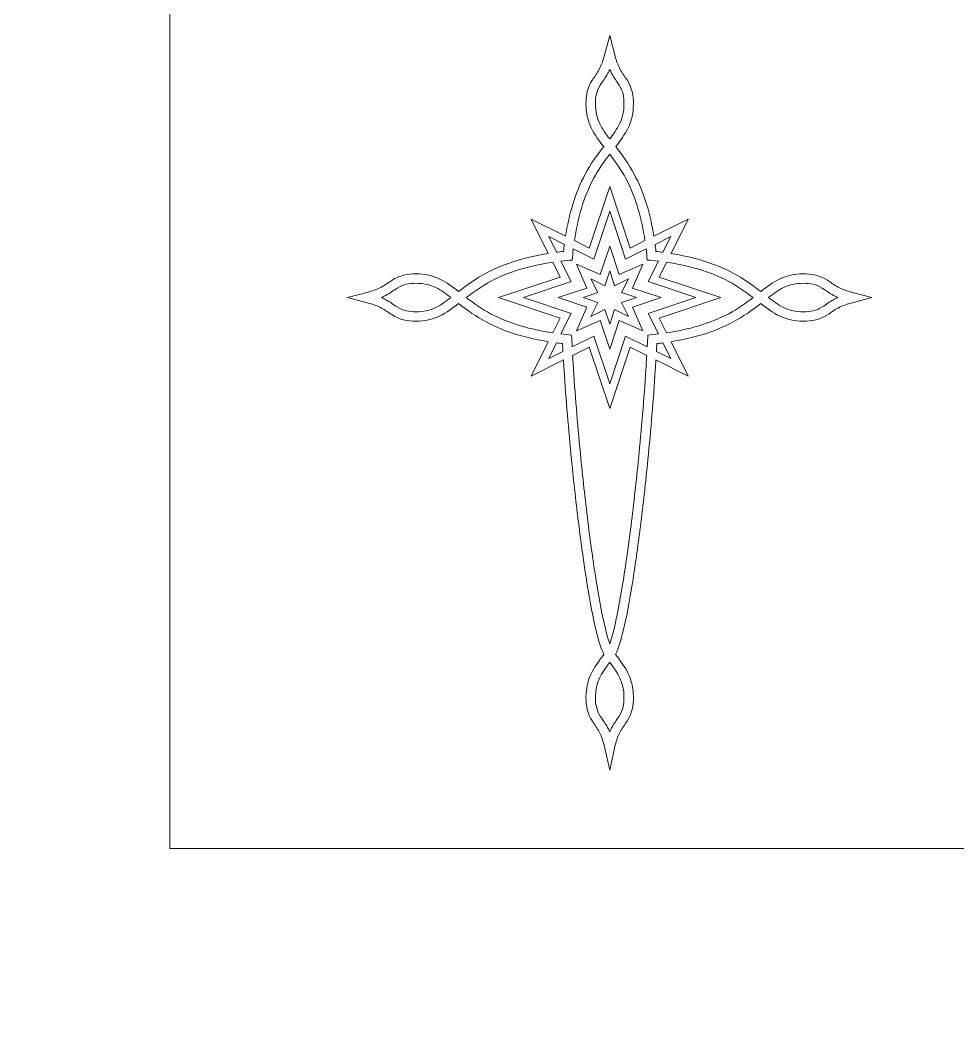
# Model space of a CAD drawing. Header units: millimetres. Extents: x -712 to 738, y -887 to 928.
# Drawn here: x -340.1 to -41.7, y 95.8 to 415.9 of the extents above; entities that cross this region are included whole.
import ezdxf

# ---------------------------------------------------------------- set-up
doc = ezdxf.new("R2010")
doc.units = ezdxf.units.MM
doc.header["$MEASUREMENT"] = 0
doc.layers.add('layer 1', color=7, linetype='Continuous')

msp = doc.modelspace()

# ---------------------------------------------------------------- linework, layer by layer
at = {"layer": 'layer 1', "lineweight": 9}
for points, knots in [([(-681.7377, -887.4186), (-681.7377, -887.4186), (706.7376, -887.4186), (706.7376, -887.4186), (706.7376, -887.4186), (723.657, -887.4186), (737.5, -873.5754), (737.5, -856.6561), (737.5, -856.6561), (737.5, -856.6561), (737.5, 556.8187), (737.5, 556.8187), (737.5, 556.8187), (737.5, 573.7381), (723.657, 587.5812), (706.7376, 587.5812), (706.7376, 587.5812), (706.7376, 587.5812), (-681.7377, 587.5812), (-681.7377, 587.5812), (-681.7377, 587.5812), (-698.657, 587.5812), (-712.5, 573.7381), (-712.5, 556.8187), (-712.5, 556.8187), (-712.5, 556.8187), (-712.5, -856.6561), (-712.5, -856.6561), (-712.5, -856.6561), (-712.5, -873.5754), (-698.657, -887.4186), (-681.7377, -887.4186)], [0, 0, 0, 0, 0.11111111, 0.11111111, 0.11111111, 0.11111111, 0.22222222, 0.22222222, 0.22222222, 0.22222222, 0.33333333, 0.33333333, 0.33333333, 0.33333333, 0.44444444, 0.44444444, 0.44444444, 0.44444444, 0.55555556, 0.55555556, 0.55555556, 0.55555556, 0.66666667, 0.66666667, 0.66666667, 0.66666667, 0.77777778, 0.77777778, 0.77777778, 0.77777778, 1, 1, 1, 1]), ([(-292.5, 152.2598), (-292.5, 152.2598), (-12.5, 152.2598), (-12.5, 152.2598), (-12.5, 152.2598), (-12.5, 152.2598), (-12.5, 432.2598), (-12.5, 432.2598), (-12.5, 432.2598), (-12.5, 432.2598), (-292.5, 432.2598), (-292.5, 432.2598), (-292.5, 432.2598), (-292.5, 432.2598), (-292.5, 152.2598), (-292.5, 152.2598)], [0, 0, 0, 0, 0.2, 0.2, 0.2, 0.2, 0.4, 0.4, 0.4, 0.4, 0.6, 0.6, 0.6, 0.6, 1, 1, 1, 1]), ([(-172.0287, 341.6585), (-172.0287, 341.6585), (-177.5086, 352.614), (-177.5086, 352.614), (-177.5086, 352.614), (-177.5086, 352.614), (-166.5462, 347.1348), (-166.5462, 347.1348), (-166.5462, 347.1348), (-165.4374, 354.0863), (-163.5094, 360.8776), (-160.2738, 366.9108), (-160.2738, 366.9108), (-158.5712, 370.0856), (-156.5955, 372.8569), (-154.4047, 375.6719), (-154.4047, 375.6719), (-155.8757, 377.5512), (-157.3209, 379.4871), (-158.355, 381.6276), (-158.355, 381.6276), (-159.5126, 384.0237), (-160.0398, 386.4555), (-160.0398, 389.1154), (-160.0398, 389.1154), (-160.0398, 392.0581), (-159.6009, 394.3606), (-158.0117, 396.8551), (-158.0117, 396.8551), (-157.283, 397.9989), (-156.4754, 399.0397), (-155.8275, 400.2427), (-155.8275, 400.2427), (-155.1763, 401.4517), (-154.7106, 402.7282), (-154.3608, 404.0434), (-154.3608, 404.0434), (-154.3608, 404.0434), (-154.3637, 404.0434), (-154.3637, 404.0434), (-154.3637, 404.0434), (-154.3637, 404.0434), (-152.4999, 410.9961), (-152.4999, 410.9961), (-152.4999, 410.9961), (-152.4999, 410.9961), (-150.6361, 404.0434), (-150.6361, 404.0434), (-150.6361, 404.0434), (-150.6361, 404.0434), (-150.633, 404.0434), (-150.633, 404.0434), (-150.633, 404.0434), (-150.2832, 402.7282), (-149.8175, 401.4517), (-149.1663, 400.2427), (-149.1663, 400.2427), (-148.5184, 399.0397), (-147.7108, 397.9989), (-146.9821, 396.8551), (-146.9821, 396.8551), (-145.3929, 394.3606), (-144.954, 392.0581), (-144.954, 389.1154), (-144.954, 389.1154), (-144.954, 386.4555), (-145.4812, 384.0237), (-146.6388, 381.6276), (-146.6388, 381.6276), (-147.6729, 379.4871), (-149.1181, 377.5512), (-150.5891, 375.6719), (-150.5891, 375.6719), (-148.3983, 372.8569), (-146.4226, 370.0856), (-144.72, 366.9108), (-144.72, 366.9108), (-141.4849, 360.8784), (-139.5569, 354.0882), (-138.448, 347.1377), (-138.448, 347.1377), (-138.448, 347.1377), (-127.4912, 352.614), (-127.4912, 352.614), (-127.4912, 352.614), (-127.4912, 352.614), (-132.9709, 341.6584), (-132.9709, 341.6584), (-132.9709, 341.6584), (-126.0175, 340.5499), (-119.2244, 338.6228), (-113.1895, 335.3886), (-113.1895, 335.3886), (-110.0136, 333.6866), (-107.2412, 331.7117), (-104.4253, 329.5216), (-104.4253, 329.5216), (-102.5453, 330.9921), (-100.6086, 332.4367), (-98.4674, 333.4705), (-98.4674, 333.4705), (-96.0705, 334.6277), (-93.6377, 335.1547), (-90.9769, 335.1547), (-90.9769, 335.1547), (-88.0332, 335.1547), (-85.7298, 334.7159), (-83.2344, 333.1273), (-83.2344, 333.1273), (-82.0902, 332.3988), (-81.0491, 331.5916), (-79.8457, 330.9439), (-79.8457, 330.9439), (-78.6362, 330.293), (-77.3592, 329.8274), (-76.0435, 329.4778), (-76.0435, 329.4778), (-76.0435, 329.4778), (-76.0435, 329.4777), (-76.0435, 329.4777), (-76.0435, 329.4777), (-76.0435, 329.4777), (-69.0883, 327.6145), (-69.0883, 327.6145), (-69.0883, 327.6145), (-69.0883, 327.6145), (-76.0435, 325.7513), (-76.0435, 325.7513), (-76.0435, 325.7513), (-76.0435, 325.7513), (-76.0435, 325.7512), (-76.0435, 325.7512), (-76.0435, 325.7512), (-77.3592, 325.4016), (-78.6362, 324.936), (-79.8457, 324.2851), (-79.8457, 324.2851), (-81.0491, 323.6375), (-82.0902, 322.8302), (-83.2344, 322.1017), (-83.2344, 322.1017), (-85.7298, 320.5131), (-88.0332, 320.0743), (-90.9769, 320.0743), (-90.9769, 320.0743), (-93.6377, 320.0743), (-96.0705, 320.6013), (-98.4674, 321.7585), (-98.4674, 321.7585), (-100.6086, 322.7923), (-102.5453, 324.2369), (-104.4253, 325.7074), (-104.4253, 325.7074), (-107.2412, 323.5174), (-110.0136, 321.5424), (-113.1895, 319.8404), (-113.1895, 319.8404), (-119.2244, 316.6062), (-126.0175, 314.6791), (-132.971, 313.5706), (-132.971, 313.5706), (-132.971, 313.5706), (-127.4912, 302.615), (-127.4912, 302.615), (-127.4912, 302.615), (-127.4912, 302.615), (-137.7863, 307.7607), (-137.7863, 307.7607), (-137.7863, 307.7607), (-137.8503, 306.6943), (-137.917, 305.6293), (-137.9851, 304.5662), (-137.9851, 304.5662), (-138.5946, 295.0573), (-139.3993, 285.5524), (-140.3412, 276.071), (-140.3412, 276.071), (-141.0496, 268.9408), (-141.8393, 261.8165), (-142.7329, 254.707), (-142.7329, 254.707), (-143.5328, 248.3432), (-144.4116, 241.9801), (-145.4497, 235.6505), (-145.4497, 235.6505), (-146.2437, 230.8086), (-147.1179, 225.891), (-148.3004, 221.1278), (-148.3004, 221.1278), (-148.7655, 219.2548), (-149.5727, 216.0886), (-150.6653, 214.0495), (-150.6653, 214.0495), (-147.3715, 209.8269), (-144.954, 206.2916), (-144.954, 200.5126), (-144.954, 200.5126), (-144.954, 197.57), (-145.3929, 195.2674), (-146.9821, 192.7729), (-146.9821, 192.7729), (-147.7108, 191.6292), (-148.5184, 190.5884), (-149.1663, 189.3854), (-149.1663, 189.3854), (-150.0476, 187.7492), (-150.5893, 185.9892), (-150.9633, 184.1772), (-150.9633, 184.1772), (-150.9633, 184.1772), (-152.4999, 177.2244), (-152.4999, 177.2244), (-152.4999, 177.2244), (-152.4999, 177.2244), (-154.0305, 184.1772), (-154.0305, 184.1772), (-154.0305, 184.1772), (-154.4045, 185.9892), (-154.9462, 187.7492), (-155.8275, 189.3854), (-155.8275, 189.3854), (-156.4754, 190.5884), (-157.283, 191.6292), (-158.0117, 192.7729), (-158.0117, 192.7729), (-159.6009, 195.2674), (-160.0398, 197.57), (-160.0398, 200.5126), (-160.0398, 200.5126), (-160.0398, 206.2919), (-157.6221, 209.8272), (-154.3283, 214.0499), (-154.3283, 214.0499), (-155.4205, 216.0891), (-156.2274, 219.2538), (-156.6922, 221.1263), (-156.6922, 221.1263), (-157.8749, 225.8897), (-158.7491, 230.8074), (-159.5432, 235.6495), (-159.5432, 235.6495), (-160.5815, 241.9792), (-161.4603, 248.3425), (-162.2603, 254.7065), (-162.2603, 254.7065), (-163.154, 261.8162), (-163.9439, 268.9408), (-164.6523, 276.0712), (-164.6523, 276.0712), (-165.5943, 285.5524), (-166.3991, 295.0572), (-167.0087, 304.5659), (-167.0087, 304.5659), (-167.0769, 305.6301), (-167.1436, 306.6962), (-167.2078, 307.7636), (-167.2078, 307.7636), (-167.2078, 307.7636), (-177.5086, 302.615), (-177.5086, 302.615), (-177.5086, 302.615), (-177.5086, 302.615), (-172.0287, 313.5706), (-172.0287, 313.5706), (-172.0287, 313.5706), (-178.9822, 314.6792), (-185.7754, 316.6062), (-191.8103, 319.8404), (-191.8103, 319.8404), (-194.9862, 321.5424), (-197.7586, 323.5174), (-200.5745, 325.7074), (-200.5745, 325.7074), (-202.4545, 324.2369), (-204.3912, 322.7923), (-206.5324, 321.7585), (-206.5324, 321.7585), (-208.9293, 320.6013), (-211.3621, 320.0743), (-214.0229, 320.0743), (-214.0229, 320.0743), (-216.9666, 320.0743), (-219.27, 320.5131), (-221.7654, 322.1017), (-221.7654, 322.1017), (-222.9096, 322.8302), (-223.9507, 323.6375), (-225.1541, 324.2851), (-225.1541, 324.2851), (-226.3636, 324.936), (-227.6406, 325.4016), (-228.9563, 325.7512), (-228.9563, 325.7512), (-228.9563, 325.7512), (-228.9563, 325.7513), (-228.9563, 325.7513), (-228.9563, 325.7513), (-228.9563, 325.7513), (-235.9115, 327.6145), (-235.9115, 327.6145), (-235.9115, 327.6145), (-235.9115, 327.6145), (-228.9563, 329.4777), (-228.9563, 329.4777), (-228.9563, 329.4777), (-228.9563, 329.4777), (-228.9563, 329.4778), (-228.9563, 329.4778), (-228.9563, 329.4778), (-227.6406, 329.8274), (-226.3636, 330.293), (-225.1541, 330.9439), (-225.1541, 330.9439), (-223.9507, 331.5916), (-222.9096, 332.3988), (-221.7654, 333.1273), (-221.7654, 333.1273), (-219.27, 334.7159), (-216.9666, 335.1547), (-214.0229, 335.1547), (-214.0229, 335.1547), (-211.3621, 335.1547), (-208.9293, 334.6277), (-206.5324, 333.4705), (-206.5324, 333.4705), (-204.3912, 332.4367), (-202.4545, 330.9921), (-200.5745, 329.5216), (-200.5745, 329.5216), (-197.7586, 331.7117), (-194.9862, 333.6866), (-191.8103, 335.3886), (-191.8103, 335.3886), (-185.7753, 338.6228), (-178.9821, 340.55), (-172.0287, 341.6585)], [0, 0, 0, 0, 0.01176471, 0.01176471, 0.01176471, 0.01176471, 0.02352941, 0.02352941, 0.02352941, 0.02352941, 0.03529412, 0.03529412, 0.03529412, 0.03529412, 0.04705882, 0.04705882, 0.04705882, 0.04705882, 0.05882353, 0.05882353, 0.05882353, 0.05882353, 0.07058824, 0.07058824, 0.07058824, 0.07058824, 0.08235294, 0.08235294, 0.08235294, 0.08235294, 0.09411765, 0.09411765, 0.09411765, 0.09411765, 0.10588235, 0.10588235, 0.10588235, 0.10588235, 0.11764706, 0.11764706, 0.11764706, 0.11764706, 0.12941176, 0.12941176, 0.12941176, 0.12941176, 0.14117647, 0.14117647, 0.14117647, 0.14117647, 0.15294118, 0.15294118, 0.15294118, 0.15294118, 0.16470588, 0.16470588, 0.16470588, 0.16470588, 0.17647059, 0.17647059, 0.17647059, 0.17647059, 0.18823529, 0.18823529, 0.18823529, 0.18823529, 0.2, 0.2, 0.2, 0.2, 0.21176471, 0.21176471, 0.21176471, 0.21176471, 0.22352941, 0.22352941, 0.22352941, 0.22352941, 0.23529412, 0.23529412, 0.23529412, 0.23529412, 0.24705882, 0.24705882, 0.24705882, 0.24705882, 0.25882353, 0.25882353, 0.25882353, 0.25882353, 0.27058824, 0.27058824, 0.27058824, 0.27058824, 0.28235294, 0.28235294, 0.28235294, 0.28235294, 0.29411765, 0.29411765, 0.29411765, 0.29411765, 0.30588235, 0.30588235, 0.30588235, 0.30588235, 0.31764706, 0.31764706, 0.31764706, 0.31764706, 0.32941176, 0.32941176, 0.32941176, 0.32941176, 0.34117647, 0.34117647, 0.34117647, 0.34117647, 0.35294118, 0.35294118, 0.35294118, 0.35294118, 0.36470588, 0.36470588, 0.36470588, 0.36470588, 0.37647059, 0.37647059, 0.37647059, 0.37647059, 0.38823529, 0.38823529, 0.38823529, 0.38823529, 0.4, 0.4, 0.4, 0.4, 0.41176471, 0.41176471, 0.41176471, 0.41176471, 0.42352941, 0.42352941, 0.42352941, 0.42352941, 0.43529412, 0.43529412, 0.43529412, 0.43529412, 0.44705882, 0.44705882, 0.44705882, 0.44705882, 0.45882353, 0.45882353, 0.45882353, 0.45882353, 0.47058824, 0.47058824, 0.47058824, 0.47058824, 0.48235294, 0.48235294, 0.48235294, 0.48235294, 0.49411765, 0.49411765, 0.49411765, 0.49411765, 0.50588235, 0.50588235, 0.50588235, 0.50588235, 0.51764706, 0.51764706, 0.51764706, 0.51764706, 0.52941176, 0.52941176, 0.52941176, 0.52941176, 0.54117647, 0.54117647, 0.54117647, 0.54117647, 0.55294118, 0.55294118, 0.55294118, 0.55294118, 0.56470588, 0.56470588, 0.56470588, 0.56470588, 0.57647059, 0.57647059, 0.57647059, 0.57647059, 0.58823529, 0.58823529, 0.58823529, 0.58823529, 0.6, 0.6, 0.6, 0.6, 0.61176471, 0.61176471, 0.61176471, 0.61176471, 0.62352941, 0.62352941, 0.62352941, 0.62352941, 0.63529412, 0.63529412, 0.63529412, 0.63529412, 0.64705882, 0.64705882, 0.64705882, 0.64705882, 0.65882353, 0.65882353, 0.65882353, 0.65882353, 0.67058824, 0.67058824, 0.67058824, 0.67058824, 0.68235294, 0.68235294, 0.68235294, 0.68235294, 0.69411765, 0.69411765, 0.69411765, 0.69411765, 0.70588235, 0.70588235, 0.70588235, 0.70588235, 0.71764706, 0.71764706, 0.71764706, 0.71764706, 0.72941176, 0.72941176, 0.72941176, 0.72941176, 0.74117647, 0.74117647, 0.74117647, 0.74117647, 0.75294118, 0.75294118, 0.75294118, 0.75294118, 0.76470588, 0.76470588, 0.76470588, 0.76470588, 0.77647059, 0.77647059, 0.77647059, 0.77647059, 0.78823529, 0.78823529, 0.78823529, 0.78823529, 0.8, 0.8, 0.8, 0.8, 0.81176471, 0.81176471, 0.81176471, 0.81176471, 0.82352941, 0.82352941, 0.82352941, 0.82352941, 0.83529412, 0.83529412, 0.83529412, 0.83529412, 0.84705882, 0.84705882, 0.84705882, 0.84705882, 0.85882353, 0.85882353, 0.85882353, 0.85882353, 0.87058824, 0.87058824, 0.87058824, 0.87058824, 0.88235294, 0.88235294, 0.88235294, 0.88235294, 0.89411765, 0.89411765, 0.89411765, 0.89411765, 0.90588235, 0.90588235, 0.90588235, 0.90588235, 0.91764706, 0.91764706, 0.91764706, 0.91764706, 0.92941176, 0.92941176, 0.92941176, 0.92941176, 0.94117647, 0.94117647, 0.94117647, 0.94117647, 0.95294118, 0.95294118, 0.95294118, 0.95294118, 0.96470588, 0.96470588, 0.96470588, 0.96470588, 0.97647059, 0.97647059, 0.97647059, 0.97647059, 1, 1, 1, 1]), ([(-152.4969, 400.2457), (-152.7048, 399.7634), (-152.9332, 399.2881), (-153.1851, 398.8205), (-153.1851, 398.8205), (-153.8758, 397.5382), (-154.7075, 396.4568), (-155.4804, 395.2435), (-155.4804, 395.2435), (-156.7532, 393.2458), (-157.0388, 391.475), (-157.0388, 389.1154), (-157.0388, 389.1154), (-157.0388, 386.9073), (-156.6136, 384.9214), (-155.6526, 382.9322), (-155.6526, 382.9322), (-154.8317, 381.233), (-153.6821, 379.6335), (-152.4969, 378.1019), (-152.4969, 378.1019), (-151.3117, 379.6335), (-150.1621, 381.233), (-149.3412, 382.9322), (-149.3412, 382.9322), (-148.3802, 384.9214), (-147.955, 386.9073), (-147.955, 389.1154), (-147.955, 389.1154), (-147.955, 391.475), (-148.2406, 393.2458), (-149.5134, 395.2435), (-149.5134, 395.2435), (-150.2863, 396.4568), (-151.118, 397.5382), (-151.8087, 398.8205), (-151.8087, 398.8205), (-152.0605, 399.2881), (-152.289, 399.7634), (-152.4969, 400.2457)], [0, 0, 0, 0, 0.09090909, 0.09090909, 0.09090909, 0.09090909, 0.18181818, 0.18181818, 0.18181818, 0.18181818, 0.27272727, 0.27272727, 0.27272727, 0.27272727, 0.36363636, 0.36363636, 0.36363636, 0.36363636, 0.45454545, 0.45454545, 0.45454545, 0.45454545, 0.54545455, 0.54545455, 0.54545455, 0.54545455, 0.63636364, 0.63636364, 0.63636364, 0.63636364, 0.72727273, 0.72727273, 0.72727273, 0.72727273, 0.81818182, 0.81818182, 0.81818182, 0.81818182, 1, 1, 1, 1]), ([(-163.7274, 345.726), (-163.7274, 345.726), (-159.0323, 343.3792), (-159.0323, 343.3792), (-159.0323, 343.3792), (-159.0323, 343.3792), (-152.4998, 362.9692), (-152.4998, 362.9692), (-152.4998, 362.9692), (-152.4998, 362.9692), (-145.9674, 343.3793), (-145.9674, 343.3793), (-145.9674, 343.3793), (-145.9674, 343.3793), (-141.2669, 345.7287), (-141.2669, 345.7287), (-141.2669, 345.7287), (-142.3003, 352.6878), (-144.1557, 359.5094), (-147.3649, 365.4934), (-147.3649, 365.4934), (-148.8653, 368.2911), (-150.5937, 370.7575), (-152.4969, 373.234), (-152.4969, 373.234), (-154.4001, 370.7575), (-156.1286, 368.2911), (-157.6289, 365.4934), (-157.6289, 365.4934), (-160.8385, 359.5086), (-162.6941, 352.6861), (-163.7274, 345.726)], [0, 0, 0, 0, 0.11111111, 0.11111111, 0.11111111, 0.11111111, 0.22222222, 0.22222222, 0.22222222, 0.22222222, 0.33333333, 0.33333333, 0.33333333, 0.33333333, 0.44444444, 0.44444444, 0.44444444, 0.44444444, 0.55555556, 0.55555556, 0.55555556, 0.55555556, 0.66666667, 0.66666667, 0.66666667, 0.66666667, 0.77777778, 0.77777778, 0.77777778, 0.77777778, 1, 1, 1, 1]), ([(-164.4404, 339.5539), (-165.6256, 339.4532), (-166.8128, 339.3331), (-167.9985, 339.1912), (-167.9985, 339.1912), (-167.9985, 339.1912), (-164.7437, 332.6843), (-164.7437, 332.6843), (-164.7437, 332.6843), (-164.7437, 332.6843), (-179.9589, 327.6144), (-179.9589, 327.6144), (-179.9589, 327.6144), (-179.9589, 327.6144), (-164.7437, 322.5447), (-164.7437, 322.5447), (-164.7437, 322.5447), (-164.7437, 322.5447), (-167.9986, 316.0375), (-167.9986, 316.0375), (-167.9986, 316.0375), (-166.8731, 315.9029), (-165.7461, 315.788), (-164.6209, 315.6904), (-164.6209, 315.6904), (-164.5661, 314.4405), (-164.5049, 313.1909), (-164.4388, 311.9425), (-164.4388, 311.9425), (-164.4388, 311.9425), (-157.5715, 315.375), (-157.5715, 315.375), (-157.5715, 315.375), (-157.5715, 315.375), (-152.4999, 300.1654), (-152.4999, 300.1654), (-152.4999, 300.1654), (-152.4999, 300.1654), (-147.4282, 315.375), (-147.4282, 315.375), (-147.4282, 315.375), (-147.4282, 315.375), (-140.555, 311.9395), (-140.555, 311.9395), (-140.555, 311.9395), (-140.4888, 313.1891), (-140.4277, 314.44), (-140.3728, 315.691), (-140.3728, 315.691), (-139.2495, 315.7884), (-138.1246, 315.9032), (-137.001, 316.0376), (-137.001, 316.0376), (-137.001, 316.0376), (-140.2558, 322.5448), (-140.2558, 322.5448), (-140.2558, 322.5448), (-140.2558, 322.5448), (-125.0409, 327.6146), (-125.0409, 327.6146), (-125.0409, 327.6146), (-125.0409, 327.6146), (-140.2557, 332.6843), (-140.2557, 332.6843), (-140.2557, 332.6843), (-140.2557, 332.6843), (-137.0011, 339.1912), (-137.0011, 339.1912), (-137.0011, 339.1912), (-138.1849, 339.3328), (-139.3702, 339.4528), (-140.5534, 339.5534), (-140.5534, 339.5534), (-140.6542, 340.7378), (-140.7744, 341.924), (-140.9163, 343.1089), (-140.9163, 343.1089), (-140.9163, 343.1089), (-147.4281, 339.8541), (-147.4281, 339.8541), (-147.4281, 339.8541), (-147.4281, 339.8541), (-152.4998, 355.0638), (-152.4998, 355.0638), (-152.4998, 355.0638), (-152.4998, 355.0638), (-157.5716, 339.854), (-157.5716, 339.854), (-157.5716, 339.854), (-157.5716, 339.854), (-164.0779, 343.1061), (-164.0779, 343.1061), (-164.0779, 343.1061), (-164.2196, 341.9223), (-164.3397, 340.7371), (-164.4404, 339.5539)], [0, 0, 0, 0, 0.04, 0.04, 0.04, 0.04, 0.08, 0.08, 0.08, 0.08, 0.12, 0.12, 0.12, 0.12, 0.16, 0.16, 0.16, 0.16, 0.2, 0.2, 0.2, 0.2, 0.24, 0.24, 0.24, 0.24, 0.28, 0.28, 0.28, 0.28, 0.32, 0.32, 0.32, 0.32, 0.36, 0.36, 0.36, 0.36, 0.4, 0.4, 0.4, 0.4, 0.44, 0.44, 0.44, 0.44, 0.48, 0.48, 0.48, 0.48, 0.52, 0.52, 0.52, 0.52, 0.56, 0.56, 0.56, 0.56, 0.6, 0.6, 0.6, 0.6, 0.64, 0.64, 0.64, 0.64, 0.68, 0.68, 0.68, 0.68, 0.72, 0.72, 0.72, 0.72, 0.76, 0.76, 0.76, 0.76, 0.8, 0.8, 0.8, 0.8, 0.84, 0.84, 0.84, 0.84, 0.88, 0.88, 0.88, 0.88, 0.92, 0.92, 0.92, 0.92, 1, 1, 1, 1]), ([(-166.9235, 344.5283), (-167.0203, 343.7869), (-167.1089, 343.0445), (-167.1892, 342.3019), (-167.1892, 342.3019), (-167.9337, 342.2215), (-168.678, 342.1328), (-169.4213, 342.0357), (-169.4213, 342.0357), (-169.4213, 342.0357), (-171.9163, 347.0239), (-171.9163, 347.0239), (-171.9163, 347.0239), (-171.9163, 347.0239), (-166.9235, 344.5283), (-166.9235, 344.5283)], [0, 0, 0, 0, 0.2, 0.2, 0.2, 0.2, 0.4, 0.4, 0.4, 0.4, 0.6, 0.6, 0.6, 0.6, 1, 1, 1, 1]), ([(-135.5783, 342.0357), (-136.3197, 342.1325), (-137.062, 342.2209), (-137.8045, 342.3012), (-137.8045, 342.3012), (-137.8849, 343.045), (-137.9737, 343.7886), (-138.0707, 344.5312), (-138.0707, 344.5312), (-138.0707, 344.5312), (-133.0833, 347.024), (-133.0833, 347.024), (-133.0833, 347.024), (-133.0833, 347.024), (-135.5783, 342.0357), (-135.5783, 342.0357)], [0, 0, 0, 0, 0.2, 0.2, 0.2, 0.2, 0.4, 0.4, 0.4, 0.4, 0.6, 0.6, 0.6, 0.6, 1, 1, 1, 1]), ([(-168.887, 327.6142), (-168.887, 327.6142), (-159.8067, 324.5886), (-159.8067, 324.5886), (-159.8067, 324.5886), (-159.8067, 324.5886), (-163.0869, 317.031), (-163.0869, 317.031), (-163.0869, 317.031), (-163.0869, 317.031), (-155.5264, 320.3098), (-155.5264, 320.3098), (-155.5264, 320.3098), (-155.5264, 320.3098), (-152.4999, 311.233), (-152.4999, 311.233), (-152.4999, 311.233), (-152.4999, 311.233), (-149.4732, 320.3099), (-149.4732, 320.3099), (-149.4732, 320.3099), (-149.4732, 320.3099), (-141.9126, 317.0309), (-141.9126, 317.0309), (-141.9126, 317.0309), (-141.9126, 317.0309), (-145.1927, 324.5886), (-145.1927, 324.5886), (-145.1927, 324.5886), (-145.1927, 324.5886), (-136.1127, 327.6143), (-136.1127, 327.6143), (-136.1127, 327.6143), (-136.1127, 327.6143), (-145.1926, 330.6398), (-145.1926, 330.6398), (-145.1926, 330.6398), (-145.1926, 330.6398), (-141.9125, 338.1976), (-141.9125, 338.1976), (-141.9125, 338.1976), (-141.9125, 338.1976), (-149.4732, 334.9187), (-149.4732, 334.9187), (-149.4732, 334.9187), (-149.4732, 334.9187), (-152.4998, 343.9956), (-152.4998, 343.9956), (-152.4998, 343.9956), (-152.4998, 343.9956), (-155.5266, 334.9186), (-155.5266, 334.9186), (-155.5266, 334.9186), (-155.5266, 334.9186), (-163.0868, 338.1974), (-163.0868, 338.1974), (-163.0868, 338.1974), (-163.0868, 338.1974), (-159.8067, 330.6399), (-159.8067, 330.6399), (-159.8067, 330.6399), (-159.8067, 330.6399), (-168.887, 327.6142), (-168.887, 327.6142)], [0, 0, 0, 0, 0.05882353, 0.05882353, 0.05882353, 0.05882353, 0.11764706, 0.11764706, 0.11764706, 0.11764706, 0.17647059, 0.17647059, 0.17647059, 0.17647059, 0.23529412, 0.23529412, 0.23529412, 0.23529412, 0.29411765, 0.29411765, 0.29411765, 0.29411765, 0.35294118, 0.35294118, 0.35294118, 0.35294118, 0.41176471, 0.41176471, 0.41176471, 0.41176471, 0.47058824, 0.47058824, 0.47058824, 0.47058824, 0.52941176, 0.52941176, 0.52941176, 0.52941176, 0.58823529, 0.58823529, 0.58823529, 0.58823529, 0.64705882, 0.64705882, 0.64705882, 0.64705882, 0.70588235, 0.70588235, 0.70588235, 0.70588235, 0.76470588, 0.76470588, 0.76470588, 0.76470588, 0.82352941, 0.82352941, 0.82352941, 0.82352941, 0.88235294, 0.88235294, 0.88235294, 0.88235294, 1, 1, 1, 1]), ([(-168.2702, 334.1445), (-168.2702, 334.1445), (-170.6192, 338.8407), (-170.6192, 338.8407), (-170.6192, 338.8407), (-177.5814, 337.8078), (-184.4057, 335.9529), (-190.3924, 332.7446), (-190.3924, 332.7446), (-193.1911, 331.2448), (-195.6584, 329.517), (-198.1358, 327.6145), (-198.1358, 327.6145), (-195.6584, 325.712), (-193.1911, 323.9842), (-190.3924, 322.4844), (-190.3924, 322.4844), (-184.4057, 319.2762), (-177.5814, 317.421), (-170.6193, 316.388), (-170.6193, 316.388), (-170.6193, 316.388), (-168.2702, 321.0845), (-168.2702, 321.0845), (-168.2702, 321.0845), (-168.2702, 321.0845), (-187.8673, 327.6144), (-187.8673, 327.6144), (-187.8673, 327.6144), (-187.8673, 327.6144), (-168.2702, 334.1445), (-168.2702, 334.1445)], [0, 0, 0, 0, 0.11111111, 0.11111111, 0.11111111, 0.11111111, 0.22222222, 0.22222222, 0.22222222, 0.22222222, 0.33333333, 0.33333333, 0.33333333, 0.33333333, 0.44444444, 0.44444444, 0.44444444, 0.44444444, 0.55555556, 0.55555556, 0.55555556, 0.55555556, 0.66666667, 0.66666667, 0.66666667, 0.66666667, 0.77777778, 0.77777778, 0.77777778, 0.77777778, 1, 1, 1, 1]), ([(-134.3803, 338.8407), (-134.3803, 338.8407), (-136.7292, 334.1445), (-136.7292, 334.1445), (-136.7292, 334.1445), (-136.7292, 334.1445), (-117.1325, 327.6146), (-117.1325, 327.6146), (-117.1325, 327.6146), (-117.1325, 327.6146), (-136.7293, 321.0846), (-136.7293, 321.0846), (-136.7293, 321.0846), (-136.7293, 321.0846), (-134.3803, 316.3881), (-134.3803, 316.3881), (-134.3803, 316.3881), (-127.4182, 317.4211), (-120.594, 319.2762), (-114.6074, 322.4844), (-114.6074, 322.4844), (-111.8087, 323.9842), (-109.3414, 325.712), (-106.864, 327.6145), (-106.864, 327.6145), (-109.3414, 329.517), (-111.8087, 331.2448), (-114.6074, 332.7446), (-114.6074, 332.7446), (-120.594, 335.9528), (-127.4183, 337.8077), (-134.3803, 338.8407)], [0, 0, 0, 0, 0.11111111, 0.11111111, 0.11111111, 0.11111111, 0.22222222, 0.22222222, 0.22222222, 0.22222222, 0.33333333, 0.33333333, 0.33333333, 0.33333333, 0.44444444, 0.44444444, 0.44444444, 0.44444444, 0.55555556, 0.55555556, 0.55555556, 0.55555556, 0.66666667, 0.66666667, 0.66666667, 0.66666667, 0.77777778, 0.77777778, 0.77777778, 0.77777778, 1, 1, 1, 1]), ([(-160.9785, 327.6143), (-160.9785, 327.6143), (-156.2804, 326.0489), (-156.2804, 326.0489), (-156.2804, 326.0489), (-156.2804, 326.0489), (-158.4951, 321.6212), (-158.4951, 321.6212), (-158.4951, 321.6212), (-158.4951, 321.6212), (-154.0658, 323.8351), (-154.0658, 323.8351), (-154.0658, 323.8351), (-154.0658, 323.8351), (-152.4999, 319.1388), (-152.4999, 319.1388), (-152.4999, 319.1388), (-152.4999, 319.1388), (-150.934, 323.8352), (-150.934, 323.8352), (-150.934, 323.8352), (-150.934, 323.8352), (-146.5045, 321.6212), (-146.5045, 321.6212), (-146.5045, 321.6212), (-146.5045, 321.6212), (-148.7192, 326.0488), (-148.7192, 326.0488), (-148.7192, 326.0488), (-148.7192, 326.0488), (-144.0213, 327.6143), (-144.0213, 327.6143), (-144.0213, 327.6143), (-144.0213, 327.6143), (-148.7191, 329.1797), (-148.7191, 329.1797), (-148.7191, 329.1797), (-148.7191, 329.1797), (-146.5043, 333.6077), (-146.5043, 333.6077), (-146.5043, 333.6077), (-146.5043, 333.6077), (-150.934, 331.3937), (-150.934, 331.3937), (-150.934, 331.3937), (-150.934, 331.3937), (-152.5, 336.0901), (-152.5, 336.0901), (-152.5, 336.0901), (-152.5, 336.0901), (-154.0661, 331.3936), (-154.0661, 331.3936), (-154.0661, 331.3936), (-154.0661, 331.3936), (-158.495, 333.6072), (-158.495, 333.6072), (-158.495, 333.6072), (-158.495, 333.6072), (-156.2804, 329.1798), (-156.2804, 329.1798), (-156.2804, 329.1798), (-156.2804, 329.1798), (-160.9785, 327.6143), (-160.9785, 327.6143)], [0, 0, 0, 0, 0.05882353, 0.05882353, 0.05882353, 0.05882353, 0.11764706, 0.11764706, 0.11764706, 0.11764706, 0.17647059, 0.17647059, 0.17647059, 0.17647059, 0.23529412, 0.23529412, 0.23529412, 0.23529412, 0.29411765, 0.29411765, 0.29411765, 0.29411765, 0.35294118, 0.35294118, 0.35294118, 0.35294118, 0.41176471, 0.41176471, 0.41176471, 0.41176471, 0.47058824, 0.47058824, 0.47058824, 0.47058824, 0.52941176, 0.52941176, 0.52941176, 0.52941176, 0.58823529, 0.58823529, 0.58823529, 0.58823529, 0.64705882, 0.64705882, 0.64705882, 0.64705882, 0.70588235, 0.70588235, 0.70588235, 0.70588235, 0.76470588, 0.76470588, 0.76470588, 0.76470588, 0.82352941, 0.82352941, 0.82352941, 0.82352941, 0.88235294, 0.88235294, 0.88235294, 0.88235294, 1, 1, 1, 1]), ([(-225.1571, 327.6145), (-224.6747, 327.4067), (-224.1992, 327.1783), (-223.7315, 326.9265), (-223.7315, 326.9265), (-222.4487, 326.2361), (-221.3669, 325.4047), (-220.1532, 324.632), (-220.1532, 324.632), (-218.1547, 323.3598), (-216.3833, 323.0743), (-214.0229, 323.0743), (-214.0229, 323.0743), (-211.814, 323.0743), (-209.8273, 323.4993), (-207.8375, 324.4599), (-207.8375, 324.4599), (-206.1377, 325.2805), (-204.5376, 326.4297), (-203.0054, 327.6145), (-203.0054, 327.6145), (-204.5376, 328.7993), (-206.1377, 329.9485), (-207.8375, 330.7691), (-207.8375, 330.7691), (-209.8273, 331.7298), (-211.814, 332.1547), (-214.0229, 332.1547), (-214.0229, 332.1547), (-216.3833, 332.1547), (-218.1547, 331.8692), (-220.1532, 330.597), (-220.1532, 330.597), (-221.3669, 329.8243), (-222.4487, 328.9929), (-223.7315, 328.3025), (-223.7315, 328.3025), (-224.1992, 328.0507), (-224.6747, 327.8223), (-225.1571, 327.6145)], [0, 0, 0, 0, 0.09090909, 0.09090909, 0.09090909, 0.09090909, 0.18181818, 0.18181818, 0.18181818, 0.18181818, 0.27272727, 0.27272727, 0.27272727, 0.27272727, 0.36363636, 0.36363636, 0.36363636, 0.36363636, 0.45454545, 0.45454545, 0.45454545, 0.45454545, 0.54545455, 0.54545455, 0.54545455, 0.54545455, 0.63636364, 0.63636364, 0.63636364, 0.63636364, 0.72727273, 0.72727273, 0.72727273, 0.72727273, 0.81818182, 0.81818182, 0.81818182, 0.81818182, 1, 1, 1, 1]), ([(-101.9944, 327.6145), (-100.4622, 326.4297), (-98.8621, 325.2805), (-97.1623, 324.4599), (-97.1623, 324.4599), (-95.1725, 323.4993), (-93.1858, 323.0743), (-90.9769, 323.0743), (-90.9769, 323.0743), (-88.6165, 323.0743), (-86.8451, 323.3598), (-84.8466, 324.632), (-84.8466, 324.632), (-83.6329, 325.4047), (-82.5511, 326.2361), (-81.2683, 326.9265), (-81.2683, 326.9265), (-80.8006, 327.1783), (-80.3251, 327.4067), (-79.8427, 327.6145), (-79.8427, 327.6145), (-80.3251, 327.8223), (-80.8006, 328.0507), (-81.2683, 328.3025), (-81.2683, 328.3025), (-82.5511, 328.9929), (-83.6329, 329.8243), (-84.8466, 330.597), (-84.8466, 330.597), (-86.8451, 331.8692), (-88.6165, 332.1547), (-90.9769, 332.1547), (-90.9769, 332.1547), (-93.1858, 332.1547), (-95.1725, 331.7298), (-97.1623, 330.7691), (-97.1623, 330.7691), (-98.8621, 329.9485), (-100.4622, 328.7993), (-101.9944, 327.6145)], [0, 0, 0, 0, 0.09090909, 0.09090909, 0.09090909, 0.09090909, 0.18181818, 0.18181818, 0.18181818, 0.18181818, 0.27272727, 0.27272727, 0.27272727, 0.27272727, 0.36363636, 0.36363636, 0.36363636, 0.36363636, 0.45454545, 0.45454545, 0.45454545, 0.45454545, 0.54545455, 0.54545455, 0.54545455, 0.54545455, 0.63636364, 0.63636364, 0.63636364, 0.63636364, 0.72727273, 0.72727273, 0.72727273, 0.72727273, 0.81818182, 0.81818182, 0.81818182, 0.81818182, 1, 1, 1, 1]), ([(-169.4214, 313.193), (-168.7802, 313.1092), (-168.1385, 313.0319), (-167.4964, 312.9606), (-167.4964, 312.9606), (-167.4548, 312.1333), (-167.4109, 311.3063), (-167.365, 310.4799), (-167.365, 310.4799), (-167.365, 310.4799), (-171.9163, 308.2052), (-171.9163, 308.2052), (-171.9163, 308.2052), (-171.9163, 308.2052), (-169.4214, 313.193), (-169.4214, 313.193)], [0, 0, 0, 0, 0.2, 0.2, 0.2, 0.2, 0.4, 0.4, 0.4, 0.4, 0.6, 0.6, 0.6, 0.6, 1, 1, 1, 1]), ([(-140.7062, 309.22), (-140.7062, 309.22), (-145.9675, 311.8498), (-145.9675, 311.8498), (-145.9675, 311.8498), (-145.9675, 311.8498), (-152.5, 292.2598), (-152.5, 292.2598), (-152.5, 292.2598), (-152.5, 292.2598), (-159.0322, 311.8498), (-159.0322, 311.8498), (-159.0322, 311.8498), (-159.0322, 311.8498), (-164.2877, 309.223), (-164.2877, 309.223), (-164.2877, 309.223), (-164.2011, 307.7318), (-164.109, 306.243), (-164.0138, 304.7578), (-164.0138, 304.7578), (-163.4065, 295.284), (-162.6045, 285.8141), (-161.666, 276.3677), (-161.666, 276.3677), (-160.9601, 269.2631), (-160.1732, 262.1644), (-159.2827, 255.0805), (-159.2827, 255.0805), (-158.4874, 248.7538), (-157.614, 242.4276), (-156.5818, 236.1349), (-156.5818, 236.1349), (-155.8007, 231.3732), (-154.9425, 226.5332), (-153.7795, 221.8489), (-153.7795, 221.8489), (-153.5325, 220.8536), (-153.0613, 218.988), (-152.4966, 217.3788), (-152.4966, 217.3788), (-151.9317, 218.9883), (-151.4602, 220.8548), (-151.2132, 221.8504), (-151.2132, 221.8504), (-150.0503, 226.5345), (-149.1921, 231.3744), (-148.4112, 236.1359), (-148.4112, 236.1359), (-147.3791, 242.4284), (-146.5057, 248.7544), (-145.7106, 255.081), (-145.7106, 255.081), (-144.8202, 262.1646), (-144.0334, 269.2631), (-143.3276, 276.3675), (-143.3276, 276.3675), (-142.3891, 285.814), (-141.5872, 295.2841), (-140.9799, 304.758), (-140.9799, 304.758), (-140.8848, 306.2421), (-140.7928, 307.7299), (-140.7062, 309.22)], [0, 0, 0, 0, 0.05882353, 0.05882353, 0.05882353, 0.05882353, 0.11764706, 0.11764706, 0.11764706, 0.11764706, 0.17647059, 0.17647059, 0.17647059, 0.17647059, 0.23529412, 0.23529412, 0.23529412, 0.23529412, 0.29411765, 0.29411765, 0.29411765, 0.29411765, 0.35294118, 0.35294118, 0.35294118, 0.35294118, 0.41176471, 0.41176471, 0.41176471, 0.41176471, 0.47058824, 0.47058824, 0.47058824, 0.47058824, 0.52941176, 0.52941176, 0.52941176, 0.52941176, 0.58823529, 0.58823529, 0.58823529, 0.58823529, 0.64705882, 0.64705882, 0.64705882, 0.64705882, 0.70588235, 0.70588235, 0.70588235, 0.70588235, 0.76470588, 0.76470588, 0.76470588, 0.76470588, 0.82352941, 0.82352941, 0.82352941, 0.82352941, 0.88235294, 0.88235294, 0.88235294, 0.88235294, 1, 1, 1, 1]), ([(-137.6291, 310.4771), (-137.5831, 311.3046), (-137.5391, 312.1328), (-137.4974, 312.9613), (-137.4974, 312.9613), (-136.8573, 313.0324), (-136.2174, 313.1096), (-135.5782, 313.1931), (-135.5782, 313.1931), (-135.5782, 313.1931), (-133.0834, 308.2051), (-133.0834, 308.2051), (-133.0834, 308.2051), (-133.0834, 308.2051), (-137.6291, 310.4771), (-137.6291, 310.4771)], [0, 0, 0, 0, 0.2, 0.2, 0.2, 0.2, 0.4, 0.4, 0.4, 0.4, 0.6, 0.6, 0.6, 0.6, 1, 1, 1, 1]), ([(-152.4969, 211.5209), (-155.0857, 208.174), (-157.0388, 205.176), (-157.0388, 200.5126), (-157.0388, 200.5126), (-157.0388, 198.1531), (-156.7532, 196.3823), (-155.4804, 194.3845), (-155.4804, 194.3845), (-154.7075, 193.1712), (-153.8758, 192.0898), (-153.1851, 190.8076), (-153.1851, 190.8076), (-152.9332, 190.34), (-152.7048, 189.8647), (-152.4969, 189.3824), (-152.4969, 189.3824), (-152.289, 189.8647), (-152.0605, 190.34), (-151.8087, 190.8076), (-151.8087, 190.8076), (-151.118, 192.0898), (-150.2863, 193.1712), (-149.5134, 194.3845), (-149.5134, 194.3845), (-148.2406, 196.3823), (-147.955, 198.1531), (-147.955, 200.5126), (-147.955, 200.5126), (-147.955, 205.176), (-149.908, 208.1739), (-152.4969, 211.5209)], [0, 0, 0, 0, 0.11111111, 0.11111111, 0.11111111, 0.11111111, 0.22222222, 0.22222222, 0.22222222, 0.22222222, 0.33333333, 0.33333333, 0.33333333, 0.33333333, 0.44444444, 0.44444444, 0.44444444, 0.44444444, 0.55555556, 0.55555556, 0.55555556, 0.55555556, 0.66666667, 0.66666667, 0.66666667, 0.66666667, 0.77777778, 0.77777778, 0.77777778, 0.77777778, 1, 1, 1, 1])]:
    msp.add_open_spline(points, degree=3, knots=knots, dxfattribs=at)

doc.saveas('drawing.dxf')
